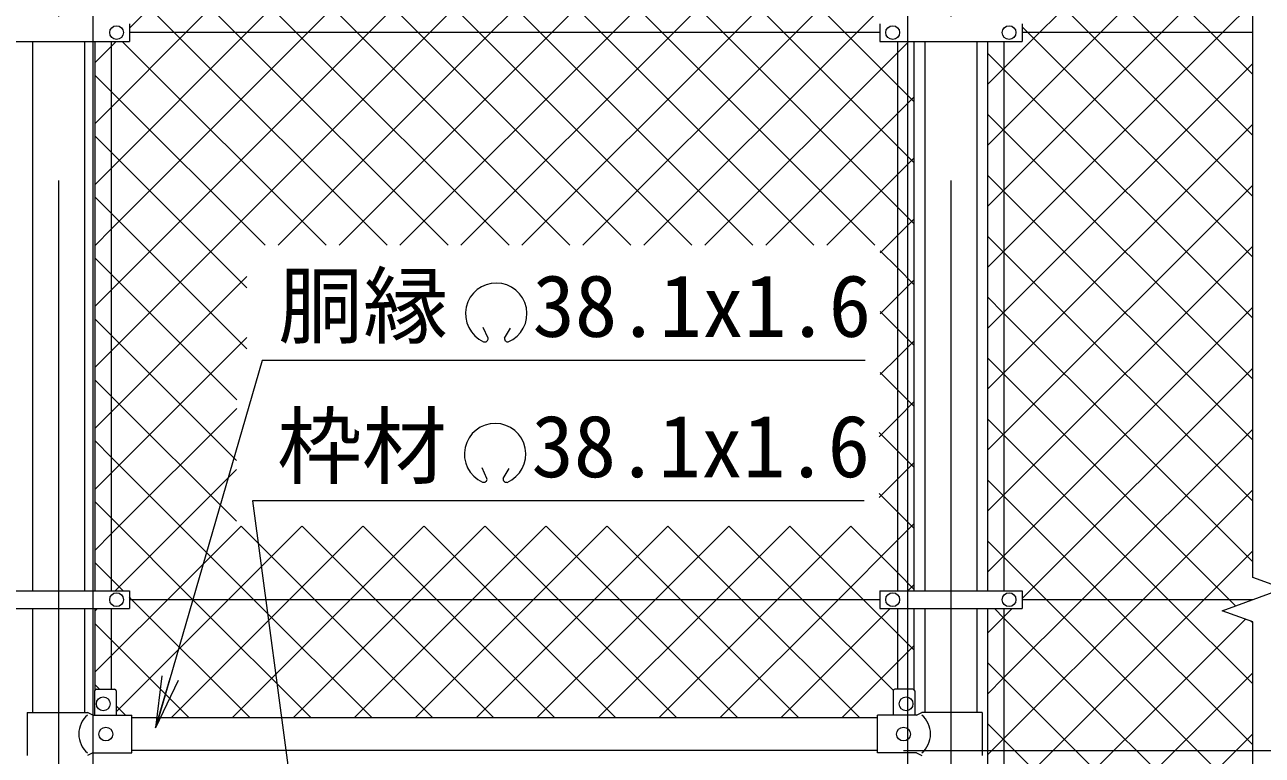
# Model space of a CAD drawing. Units: millimetres, scale not verified. Extents: x -6300 to 6300, y -4455 to 4455.
# Drawn here: x -3415 to -1980, y 1204 to 2052 of the extents above; entities that cross this region are included whole.
import ezdxf
from ezdxf.enums import TextEntityAlignment as Align

# ---------------------------------------------------------------- set-up
doc = ezdxf.new("R2010")
doc.units = ezdxf.units.MM
doc.header["$LTSCALE"] = 30
doc.linetypes.add('USER1', pattern=[50.8, 31.75, -6.35, 6.35, -6.35])
for name, color, linetype, lineweight in [('0-1_D-BMK', 2, 'USER1', 13), ('0-2_D-STR1', 1, 'Continuous', 18), ('0-3_D-STR3', 3, 'Continuous', 13), ('0-7_D-STR-DIM', 7, 'Continuous', 9), ('0-8_0', 7, 'Continuous', 9), ('0-9_D-STR2', 7, 'Continuous', 9), ('0-A_D-STR-TXT', 7, 'Continuous', 9)]:
    doc.layers.add(name, color=color, linetype=linetype, lineweight=lineweight)
doc.styles.add('ＭＳ ゴシック', font='')
doc.styles.get('ＭＳ ゴシック').set_extended_font_data('MS Gothic')

# ---------------------------------------------------------------- blocks, each defined once
blk = doc.blocks.new('_Open')
at = {"layer": '0-8_0'}
blk.add_line((-30, 5), (0, 0), dxfattribs=at)
blk.add_lwpolyline([(-30, -5), (0, 0), (-30, 0)], dxfattribs=at)

msp = doc.modelspace()

# ---------------------------------------------------------------- linework, layer by layer
at = {"layer": '0-1_D-BMK'}
for p, q in [((-3375.76, 3394.82), (-3375.76, -1050.99)), ((-2340.76, 3394.82), (-2340.76, -1050.99))]:
    msp.add_line(p, q, dxfattribs=at)
at = {"layer": '0-2_D-STR1'}
for p, q in [((-3406.01, 2032.28), (-3406.01, 1394.88)), ((-3345.51, 2032.28), (-3345.51, 1394.88)), ((-2371.01, 2032.28), (-2371.01, 1394.88)), ((-2310.51, 2032.28), (-2310.51, 1394.88)), ((-3406.01, 1374.28), (-3406.01, 1253.68)), ((-3345.51, 1374.28), (-3345.51, 1253.68)), ((-2371.01, 1374.28), (-2371.01, 1253.68)), ((-2310.51, 1374.28), (-2310.51, 1253.68)), ((-2425.76, 1247.58), (-3290.76, 1247.58)), ((-2425.76, 1209.58), (-3290.76, 1209.58))]:
    msp.add_line(p, q, dxfattribs=at)
at = {"layer": '0-3_D-STR3'}
for p, q in [((-3293.26, 2052.88), (-3293.26, 2032.28)), ((-2423.26, 2052.88), (-2423.26, 2032.28)), ((-2258.26, 2052.88), (-2258.26, 2032.28)), ((-2423.26, 2042.58), (-3293.26, 2042.58)), ((-2795.76, 2042.58), (-3293.26, 2042.58)), ((-1990.76, 2042.58), (-2258.26, 2042.58)), ((-3458.26, 2032.28), (-3293.26, 2032.28)), ((-3333.26, 1394.88), (-3333.26, 2032.28)), ((-3314.26, 1394.88), (-3314.26, 2032.28)), ((-2423.26, 2032.28), (-2258.26, 2032.28)), ((-2402.26, 1394.88), (-2402.26, 2032.28)), ((-2383.26, 1394.88), (-2383.26, 2032.28)), ((-2298.26, 2032.28), (-2298.26, 1394.88)), ((-2279.26, 2032.28), (-2279.26, 1394.88)), ((-3458.26, 1394.88), (-3293.26, 1394.88)), ((-3293.26, 1394.88), (-3293.26, 1374.28)), ((-2423.26, 1394.88), (-2258.26, 1394.88)), ((-2423.26, 1394.88), (-2423.26, 1374.28)), ((-2258.26, 1394.88), (-2258.26, 1374.28)), ((-2423.26, 1384.58), (-3293.26, 1384.58)), ((-2795.76, 1384.58), (-3293.26, 1384.58)), ((-1990.76, 1384.58), (-2258.26, 1384.58)), ((-3458.26, 1374.28), (-3293.26, 1374.28)), ((-3333.26, 1280), (-3333.26, 1374.28)), ((-3314.26, 1280.68), (-3314.26, 1374.28)), ((-2423.26, 1374.28), (-2258.26, 1374.28)), ((-2402.26, 1280.68), (-2402.26, 1374.28)), ((-2383.26, 1280), (-2383.26, 1374.28)), ((-2298.26, 1374.28), (-2298.26, 800.08)), ((-2279.26, 1374.28), (-2279.26, 800.08)), ((-3333.76, 1278.68), (-3333.76, 1250.68)), ((-3331.76, 1280.68), (-3310.76, 1280.68)), ((-3308.76, 1278.68), (-3308.76, 1250.68)), ((-2407.76, 1278.68), (-2407.76, 1250.68)), ((-2384.76, 1280.68), (-2405.76, 1280.68)), ((-2382.76, 1278.68), (-2382.76, 1250.68)), ((-3411.86, 1253.68), (-3341.96, 1253.68)), ((-3411.86, 1253.68), (-3411.86, 1203.68)), ((-3335.96, 1250.68), (-3341.96, 1253.68)), ((-3335.96, 1250.68), (-3290.76, 1250.68)), ((-3290.76, 1206.68), (-3290.76, 1250.68)), ((-2380.56, 1250.68), (-2425.76, 1250.68)), ((-2425.76, 1206.68), (-2425.76, 1250.68)), ((-2380.56, 1250.68), (-2374.56, 1253.68)), ((-2304.66, 1253.68), (-2374.56, 1253.68)), ((-2304.66, 1253.68), (-2304.66, 1203.68)), ((-3335.96, 1206.68), (-3341.96, 1203.68)), ((-3335.96, 1206.68), (-3290.76, 1206.68)), ((-2380.56, 1206.68), (-2425.76, 1206.68)), ((-2380.56, 1206.68), (-2374.56, 1203.68))]:
    msp.add_line(p, q, dxfattribs=at)
for centre in [(-3308.26, 2042.58), (-2408.26, 2042.58), (-2273.26, 2042.58), (-3308.26, 1384.58), (-2408.26, 1384.58), (-2273.26, 1384.58), (-3323.76, 1263.68), (-2392.76, 1263.68), (-3320.76, 1228.68), (-2395.76, 1228.68)]:
    msp.add_circle(centre, 8, dxfattribs=at)
for centre, radius, start, end in [((-3331.76, 1278.68), 2, 90, 180), ((-3310.76, 1278.68), 2, 0, 90), ((-2405.76, 1278.68), 2, 90, 180), ((-2384.76, 1278.68), 2, 0, 90), ((-3323.37, 1228.68), 28.8, 130.19176, 229.80824), ((-2393.15, 1228.68), 28.8, 310.19176, 49.80824)]:
    msp.add_arc(centre, radius, start, end, dxfattribs=at)
at = {"layer": '0-7_D-STR-DIM'}
for p, q in [((-3335.51, 1126.58), (-3335.51, 3639.58)), ((-2390.51, 1126.58), (-2390.51, 3639.58)), ((-1990.76, 1410.23), (-1990.76, 3422.58)), ((-1955.52, 1397.41), (-1990.76, 1410.23)), ((-2026, 1371.76), (-1955.52, 1397.41)), ((-1990.76, 1358.93), (-2026, 1371.76)), ((-1990.76, -733.42), (-1990.76, 1358.93)), ((-2395.76, 1209.58), (-1660.76, 1209.58)), ((-2395.76, 1209.58), (-1660.76, 1209.58))]:
    msp.add_line(p, q, dxfattribs=at)
at = {"layer": '0-9_D-STR2'}
for p, q in [((-2605.02, 2042.58), (-3263.02, 2700.58)), ((-3227.84, 2042.58), (-2569.84, 2700.58)), ((-2534.31, 2042.58), (-3192.31, 2700.58)), ((-3157.13, 2042.58), (-2499.13, 2700.58)), ((-2463.6, 2042.58), (-3121.6, 2700.58)), ((-3015.71, 2042.58), (-2402.26, 2656.03)), ((-2945, 2042.58), (-2402.26, 2585.32)), ((-2874.29, 2042.58), (-2402.26, 2514.61)), ((-2887.86, 2042.58), (-3314.26, 2468.98)), ((-2803.58, 2042.58), (-2402.26, 2443.9)), ((-2958.58, 2042.58), (-3314.26, 2398.27)), ((-2039.34, 2042.58), (-2279.26, 2282.51)), ((-2237.9, 2042.58), (-1990.76, 2289.72)), ((-2110.05, 2042.58), (-2279.26, 2211.79)), ((-2167.18, 2042.58), (-1990.76, 2219.01)), ((-2180.76, 2042.58), (-2279.26, 2141.08)), ((-2096.47, 2042.58), (-1990.76, 2148.29)), ((-2025.76, 2042.58), (-1990.76, 2077.58)), ((-3314.26, 1956.17), (-3227.84, 2042.58)), ((-3314.26, 1885.45), (-3157.13, 2042.58)), ((-3314.26, 1744.03), (-3015.71, 2042.58)), ((-3314.26, 1673.32), (-2945, 2042.58)), ((-3121.08, 1795.79), (-2874.29, 2042.58)), ((-3050.37, 1795.79), (-2803.58, 2042.58)), ((-2711.78, 1795.79), (-2958.58, 2042.58)), ((-2641.07, 1795.79), (-2887.86, 2042.58)), ((-2402.26, 1839.82), (-2605.02, 2042.58)), ((-2402.26, 1910.53), (-2534.31, 2042.58)), ((-2402.26, 1981.24), (-2463.6, 2042.58)), ((-2279.26, 2001.22), (-2237.9, 2042.58)), ((-2279.26, 1930.51), (-2167.18, 2042.58)), ((-2279.26, 1859.79), (-2096.47, 2042.58)), ((-2279.26, 1789.08), (-2025.76, 2042.58)), ((-1990.76, 1852.58), (-2180.76, 2042.58)), ((-1990.76, 1923.29), (-2110.05, 2042.58)), ((-1990.76, 1994.01), (-2039.34, 2042.58)), ((-3065.34, 1795.79), (-3301.83, 2032.28)), ((-2279.26, 1999.66), (-2298.26, 2018.66)), ((-2298.26, 1982.22), (-2279.26, 2001.22)), ((-2279.26, 1718.37), (-1990.76, 2006.87)), ((-1990.76, 1711.16), (-2279.26, 1999.66)), ((-2383.26, 1962.24), (-2402.26, 1981.24)), ((-2402.26, 1948.93), (-2383.26, 1967.93)), ((-3333.26, 1937.17), (-3314.26, 1956.17)), ((-2555.4, 1795.79), (-2402.26, 1948.93)), ((-2279.26, 1928.95), (-2298.26, 1947.95)), ((-2298.26, 1911.51), (-2279.26, 1930.51)), ((-2279.26, 1647.66), (-1990.76, 1936.16)), ((-1990.76, 1640.45), (-2279.26, 1928.95)), ((-2383.26, 1891.53), (-2402.26, 1910.53)), ((-2402.26, 1878.22), (-2383.26, 1897.22)), ((-3333.26, 1866.45), (-3314.26, 1885.45)), ((-2484.69, 1795.79), (-2402.26, 1878.22)), ((-2279.26, 1858.24), (-2298.26, 1877.24)), ((-2298.26, 1840.79), (-2279.26, 1859.79)), ((-2279.26, 1576.95), (-1990.76, 1865.45)), ((-1990.76, 1569.74), (-2279.26, 1858.24)), ((-2383.26, 1820.82), (-2402.26, 1839.82)), ((-2279.26, 1787.53), (-2298.26, 1806.53)), ((-2279.26, 1506.24), (-1990.76, 1794.74)), ((-3314.26, 1761.87), (-3333.26, 1780.87)), ((-2298.26, 1770.08), (-2279.26, 1789.08)), ((-1990.76, 1499.03), (-2279.26, 1787.53)), ((-3168.8, 1616.41), (-3314.26, 1761.87)), ((-3314.26, 1602.61), (-3157.45, 1759.42)), ((-2402.26, 1736.79), (-2383.26, 1755.79)), ((-3333.26, 1725.03), (-3314.26, 1744.03)), ((-2422.66, 1716.39), (-2402.26, 1736.79)), ((-2279.26, 1435.53), (-1990.76, 1724.03)), ((-3314.26, 1691.16), (-3333.26, 1710.16)), ((-2298.26, 1699.37), (-2279.26, 1718.37)), ((-3169.09, 1545.99), (-3314.26, 1691.16)), ((-3314.26, 1531.9), (-3157.45, 1688.71)), ((-2402.26, 1666.08), (-2383.26, 1685.08)), ((-3333.26, 1654.32), (-3314.26, 1673.32)), ((-2422.66, 1645.68), (-2402.26, 1666.08)), ((-2258.26, 1385.82), (-1990.76, 1653.32)), ((-3314.26, 1620.45), (-3333.26, 1639.45)), ((-2298.26, 1628.66), (-2279.26, 1647.66)), ((-3169.39, 1475.58), (-3314.26, 1620.45)), ((-2402.26, 1595.37), (-2383.26, 1614.37)), ((-3333.26, 1583.61), (-3314.26, 1602.61)), ((-2423.94, 1573.69), (-2402.26, 1595.37)), ((-2279.26, 1575.4), (-2298.26, 1594.4)), ((-2402.26, 1556.98), (-2423.94, 1578.66)), ((-2188.79, 1384.58), (-1990.76, 1582.61)), ((-3314.26, 1549.74), (-3333.26, 1568.74)), ((-2298.26, 1557.95), (-2279.26, 1576.95)), ((-2088.44, 1384.58), (-2279.26, 1575.4)), ((-2383.26, 1537.98), (-2402.26, 1556.98)), ((-3149.1, 1384.58), (-3314.26, 1549.74)), ((-3309.86, 1394.88), (-3169.14, 1535.6)), ((-2402.26, 1524.66), (-2383.26, 1543.66)), ((-3333.26, 1512.9), (-3314.26, 1531.9)), ((-2423.94, 1502.98), (-2402.26, 1524.66)), ((-2279.26, 1504.69), (-2298.26, 1523.69)), ((-2402.26, 1486.27), (-2423.94, 1507.95)), ((-2118.08, 1384.58), (-1990.76, 1511.9)), ((-3314.26, 1479.03), (-3333.26, 1498.03)), ((-2298.26, 1487.24), (-2279.26, 1506.24)), ((-2159.15, 1384.58), (-2279.26, 1504.69)), ((-3219.81, 1384.58), (-3314.26, 1479.03)), ((-2383.26, 1467.27), (-2402.26, 1486.27)), ((-3078.39, 1384.58), (-3163.82, 1470.01)), ((-3007.68, 1384.58), (-3093.11, 1470.01)), ((-2936.97, 1384.58), (-3022.4, 1470.01)), ((-2966.61, 1384.58), (-2881.18, 1470.01)), ((-2895.9, 1384.58), (-2810.47, 1470.01)), ((-2754.47, 1384.58), (-2669.05, 1470.01)), ((-2683.76, 1384.58), (-2598.34, 1470.01)), ((-2613.05, 1384.58), (-2527.62, 1470.01)), ((-2542.34, 1384.58), (-2456.91, 1470.01)), ((-2279.26, 1433.98), (-2298.26, 1452.98)), ((-2298.26, 1416.53), (-2279.26, 1435.53)), ((-2047.37, 1384.58), (-1990.76, 1441.19)), ((-2229.86, 1384.58), (-2279.26, 1433.98)), ((-2390.62, 1394.88), (-2383.26, 1402.24)), ((-3082.81, 1247.58), (-3219.81, 1384.58)), ((-3012.1, 1247.58), (-3149.1, 1384.58)), ((-3103.61, 1247.58), (-2966.61, 1384.58)), ((-2941.39, 1247.58), (-3078.39, 1384.58)), ((-3032.9, 1247.58), (-2895.9, 1384.58)), ((-2870.68, 1247.58), (-3007.68, 1384.58)), ((-2799.97, 1247.58), (-2936.97, 1384.58)), ((-2891.47, 1247.58), (-2754.47, 1384.58)), ((-2820.76, 1247.58), (-2683.76, 1384.58)), ((-2750.05, 1247.58), (-2613.05, 1384.58)), ((-2679.34, 1247.58), (-2542.34, 1384.58)), ((-2279.26, 1294.11), (-2188.79, 1384.58)), ((-2279.26, 1223.4), (-2118.08, 1384.58)), ((-2279.26, 1152.69), (-2047.37, 1384.58)), ((-1990.76, 1145.48), (-2229.86, 1384.58)), ((-1990.76, 1216.19), (-2159.15, 1384.58)), ((-1990.76, 1286.9), (-2088.44, 1384.58)), ((-3333.26, 1371.48), (-3330.46, 1374.28)), ((-2537.92, 1247.58), (-2411.22, 1374.28)), ((-1990.76, 1357.61), (-1992.84, 1359.69)), ((-2279.26, 1292.56), (-2298.26, 1311.56)), ((-2298.26, 1275.11), (-2279.26, 1294.11)), ((-2279.26, 1011.27), (-1990.76, 1299.77)), ((-1990.76, 1004.06), (-2279.26, 1292.56)), ((-3328.05, 1280.68), (-3333.26, 1285.9)), ((-3298.05, 1250.68), (-3308.76, 1261.4)), ((-2279.26, 1221.85), (-2298.26, 1240.85)), ((-2298.26, 1204.4), (-2279.26, 1223.4)), ((-2279.26, 940.56), (-1990.76, 1229.06)), ((-1990.76, 933.35), (-2279.26, 1221.85))]:
    msp.add_line(p, q, dxfattribs=at)
for points in [[(-3293.26, 2047.88), (-2640.56, 2700.58), (-2402.26, 2938.88), (-2383.26, 2957.88)], [(-3333.26, 1795.74), (-3314.26, 1814.74), (-3086.42, 2042.58), (-2428.42, 2700.58), (-2423.26, 2705.74)], [(-2428.94, 1795.79), (-2675.73, 2042.58), (-3314.26, 2681.11), (-3323.43, 2690.28)], [(-2499.65, 1795.79), (-2746.44, 2042.58), (-3314.26, 2610.4), (-3333.26, 2629.4)], [(-2570.36, 1795.79), (-2817.15, 2042.58), (-3314.26, 2539.69), (-3333.26, 2558.69)], [(-2979.66, 1795.79), (-2732.87, 2042.58), (-2402.26, 2373.19), (-2383.26, 2392.19)], [(-2782.49, 1795.79), (-3029.29, 2042.58), (-3314.26, 2327.56), (-3333.26, 2346.56)], [(-2908.95, 1795.79), (-2662.16, 2042.58), (-2402.26, 2302.48), (-2383.26, 2321.48)], [(-2853.21, 1795.79), (-3100, 2042.58), (-3314.26, 2256.85), (-3333.26, 2275.85)], [(-2838.24, 1795.79), (-2591.45, 2042.58), (-2402.26, 2231.77), (-2383.26, 2250.77)], [(-2923.92, 1795.79), (-3170.71, 2042.58), (-3314.26, 2186.13), (-3333.26, 2205.13)], [(-2767.53, 1795.79), (-2520.74, 2042.58), (-2402.26, 2161.06), (-2383.26, 2180.06)], [(-2994.63, 1795.79), (-3241.42, 2042.58), (-3314.26, 2115.42), (-3333.26, 2134.42)], [(-2696.82, 1795.79), (-2450.03, 2042.58), (-2402.26, 2090.35), (-2383.26, 2109.35)], [(-1990.76, 1781.87), (-2251.47, 2042.58), (-2258.26, 2049.37)], [(-3333.26, 2007.88), (-3314.26, 2026.88), (-3308.86, 2032.28)], [(-2626.11, 1795.79), (-2402.26, 2019.64), (-2389.62, 2032.28)], [(-3136.05, 1795.79), (-3314.26, 1974), (-3333.26, 1993)], [(-3157.45, 1746.48), (-3314.26, 1903.29), (-3333.26, 1922.29)], [(-3157.45, 1675.77), (-3314.26, 1832.58), (-3333.26, 1851.58)], [(-2422.66, 1787.1), (-2402.26, 1807.51), (-2383.26, 1826.51)], [(-2383.26, 1750.11), (-2402.26, 1769.11), (-2422.66, 1789.51)], [(-1990.76, 1428.32), (-2279.26, 1716.82), (-2298.26, 1735.82)], [(-2383.26, 1679.4), (-2402.26, 1698.4), (-2422.66, 1718.8)], [(-2010.54, 1377.38), (-2017.73, 1384.58), (-2279.26, 1646.11), (-2298.26, 1665.11)], [(-2383.26, 1608.69), (-2402.26, 1627.69), (-2422.66, 1648.09)], [(-3333.26, 1442.19), (-3314.26, 1461.19), (-3168.84, 1606.61)], [(-3333.26, 1300.77), (-3314.26, 1319.77), (-3249.45, 1384.58), (-3164.02, 1470.01)], [(-3308.76, 1254.56), (-3178.74, 1384.58), (-3093.31, 1470.01)], [(-3245.03, 1247.58), (-3108.03, 1384.58), (-3022.6, 1470.01)], [(-3174.32, 1247.58), (-3037.32, 1384.58), (-2951.89, 1470.01)], [(-2962.18, 1247.58), (-2825.18, 1384.58), (-2739.76, 1470.01)], [(-2729.26, 1247.58), (-2866.26, 1384.58), (-2951.69, 1470.01)], [(-2658.55, 1247.58), (-2795.55, 1384.58), (-2880.98, 1470.01)], [(-2587.84, 1247.58), (-2724.84, 1384.58), (-2810.27, 1470.01)], [(-2517.13, 1247.58), (-2654.13, 1384.58), (-2739.56, 1470.01)], [(-2446.42, 1247.58), (-2583.42, 1384.58), (-2668.85, 1470.01)], [(-2608.63, 1247.58), (-2471.63, 1384.58), (-2402.26, 1453.95), (-2383.26, 1472.95)], [(-2407.59, 1279.47), (-2512.71, 1384.58), (-2598.14, 1470.01)], [(-2383.26, 1325.85), (-2402.26, 1344.85), (-2442, 1384.58), (-2527.43, 1470.01)], [(-2383.26, 1396.56), (-2402.26, 1415.56), (-2456.71, 1470.01)], [(-3300.82, 1394.88), (-3314.26, 1408.32), (-3333.26, 1427.32)], [(-3153.52, 1247.58), (-3290.52, 1384.58), (-3293.26, 1387.32)], [(-2298.26, 1345.82), (-2279.26, 1364.82), (-2269.8, 1374.28)], [(-1990.76, 1074.77), (-2279.26, 1363.27), (-2290.28, 1374.28)], [(-3224.24, 1247.58), (-3314.26, 1337.61), (-3333.26, 1356.61)], [(-2298.26, 1062.98), (-2279.26, 1081.98), (-1999.23, 1362.01)], [(-2467.21, 1247.58), (-2402.26, 1312.53), (-2383.26, 1331.53)]]:
    msp.add_lwpolyline(points, dxfattribs=at)
at = {"layer": '0-A_D-STR-TXT'}
for p, q in [((-2877.52, 1688.04), (-2883.26, 1700.35)), ((-2858.31, 1688), (-2851.52, 1699.76)), ((-2878.79, 1525.19), (-2884.53, 1537.49)), ((-2859.91, 1525.17), (-2853.12, 1536.93))]:
    msp.add_line(p, q, dxfattribs=at)
for points in [[(-2440.2, 1662.14), (-3139.5, 1662.14), (-3262.44, 1237.71)], [(-2441.47, 1499.25), (-3150.78, 1499.25), (-3102.95, 1143.37)]]:
    msp.add_lwpolyline(points, dxfattribs=at)
for centre, radius, start, end in [((-2868.07, 1716.39), 35.62, 292.92895, 245.65759), ((-2881.2, 1687.35), 3.75, 245.55066, 10.6575), ((-2854.63, 1687.31), 3.75, 169.34241, 276.63708), ((-2869.35, 1553.5), 35.62, 292.92895, 245.65759), ((-2882.47, 1524.49), 3.75, 245.55066, 10.6575), ((-2856.23, 1524.47), 3.75, 169.34241, 276.63708)]:
    msp.add_arc(centre, radius, start, end, dxfattribs=at)

# ---------------------------------------------------------------- block references
at = {"layer": '0-A_D-STR-TXT', "xscale": 2, "yscale": 2, "rotation": 253.84575}
msp.add_blockref('_Open', (-3263, 1235.79), dxfattribs=at)

# ---------------------------------------------------------------- texts
at = {"layer": '0-A_D-STR-TXT', "style": 'ＭＳ ゴシック'}
for s, p in [('胴縁  38.1x1.6', (-3120.83, 1667.92)), ('枠材  38.1x1.6', (-3122.11, 1505.03))]:
    msp.add_text(s, height=72.14, dxfattribs=at).set_placement(p, align=Align.BOTTOM_LEFT)

doc.saveas('drawing.dxf')
